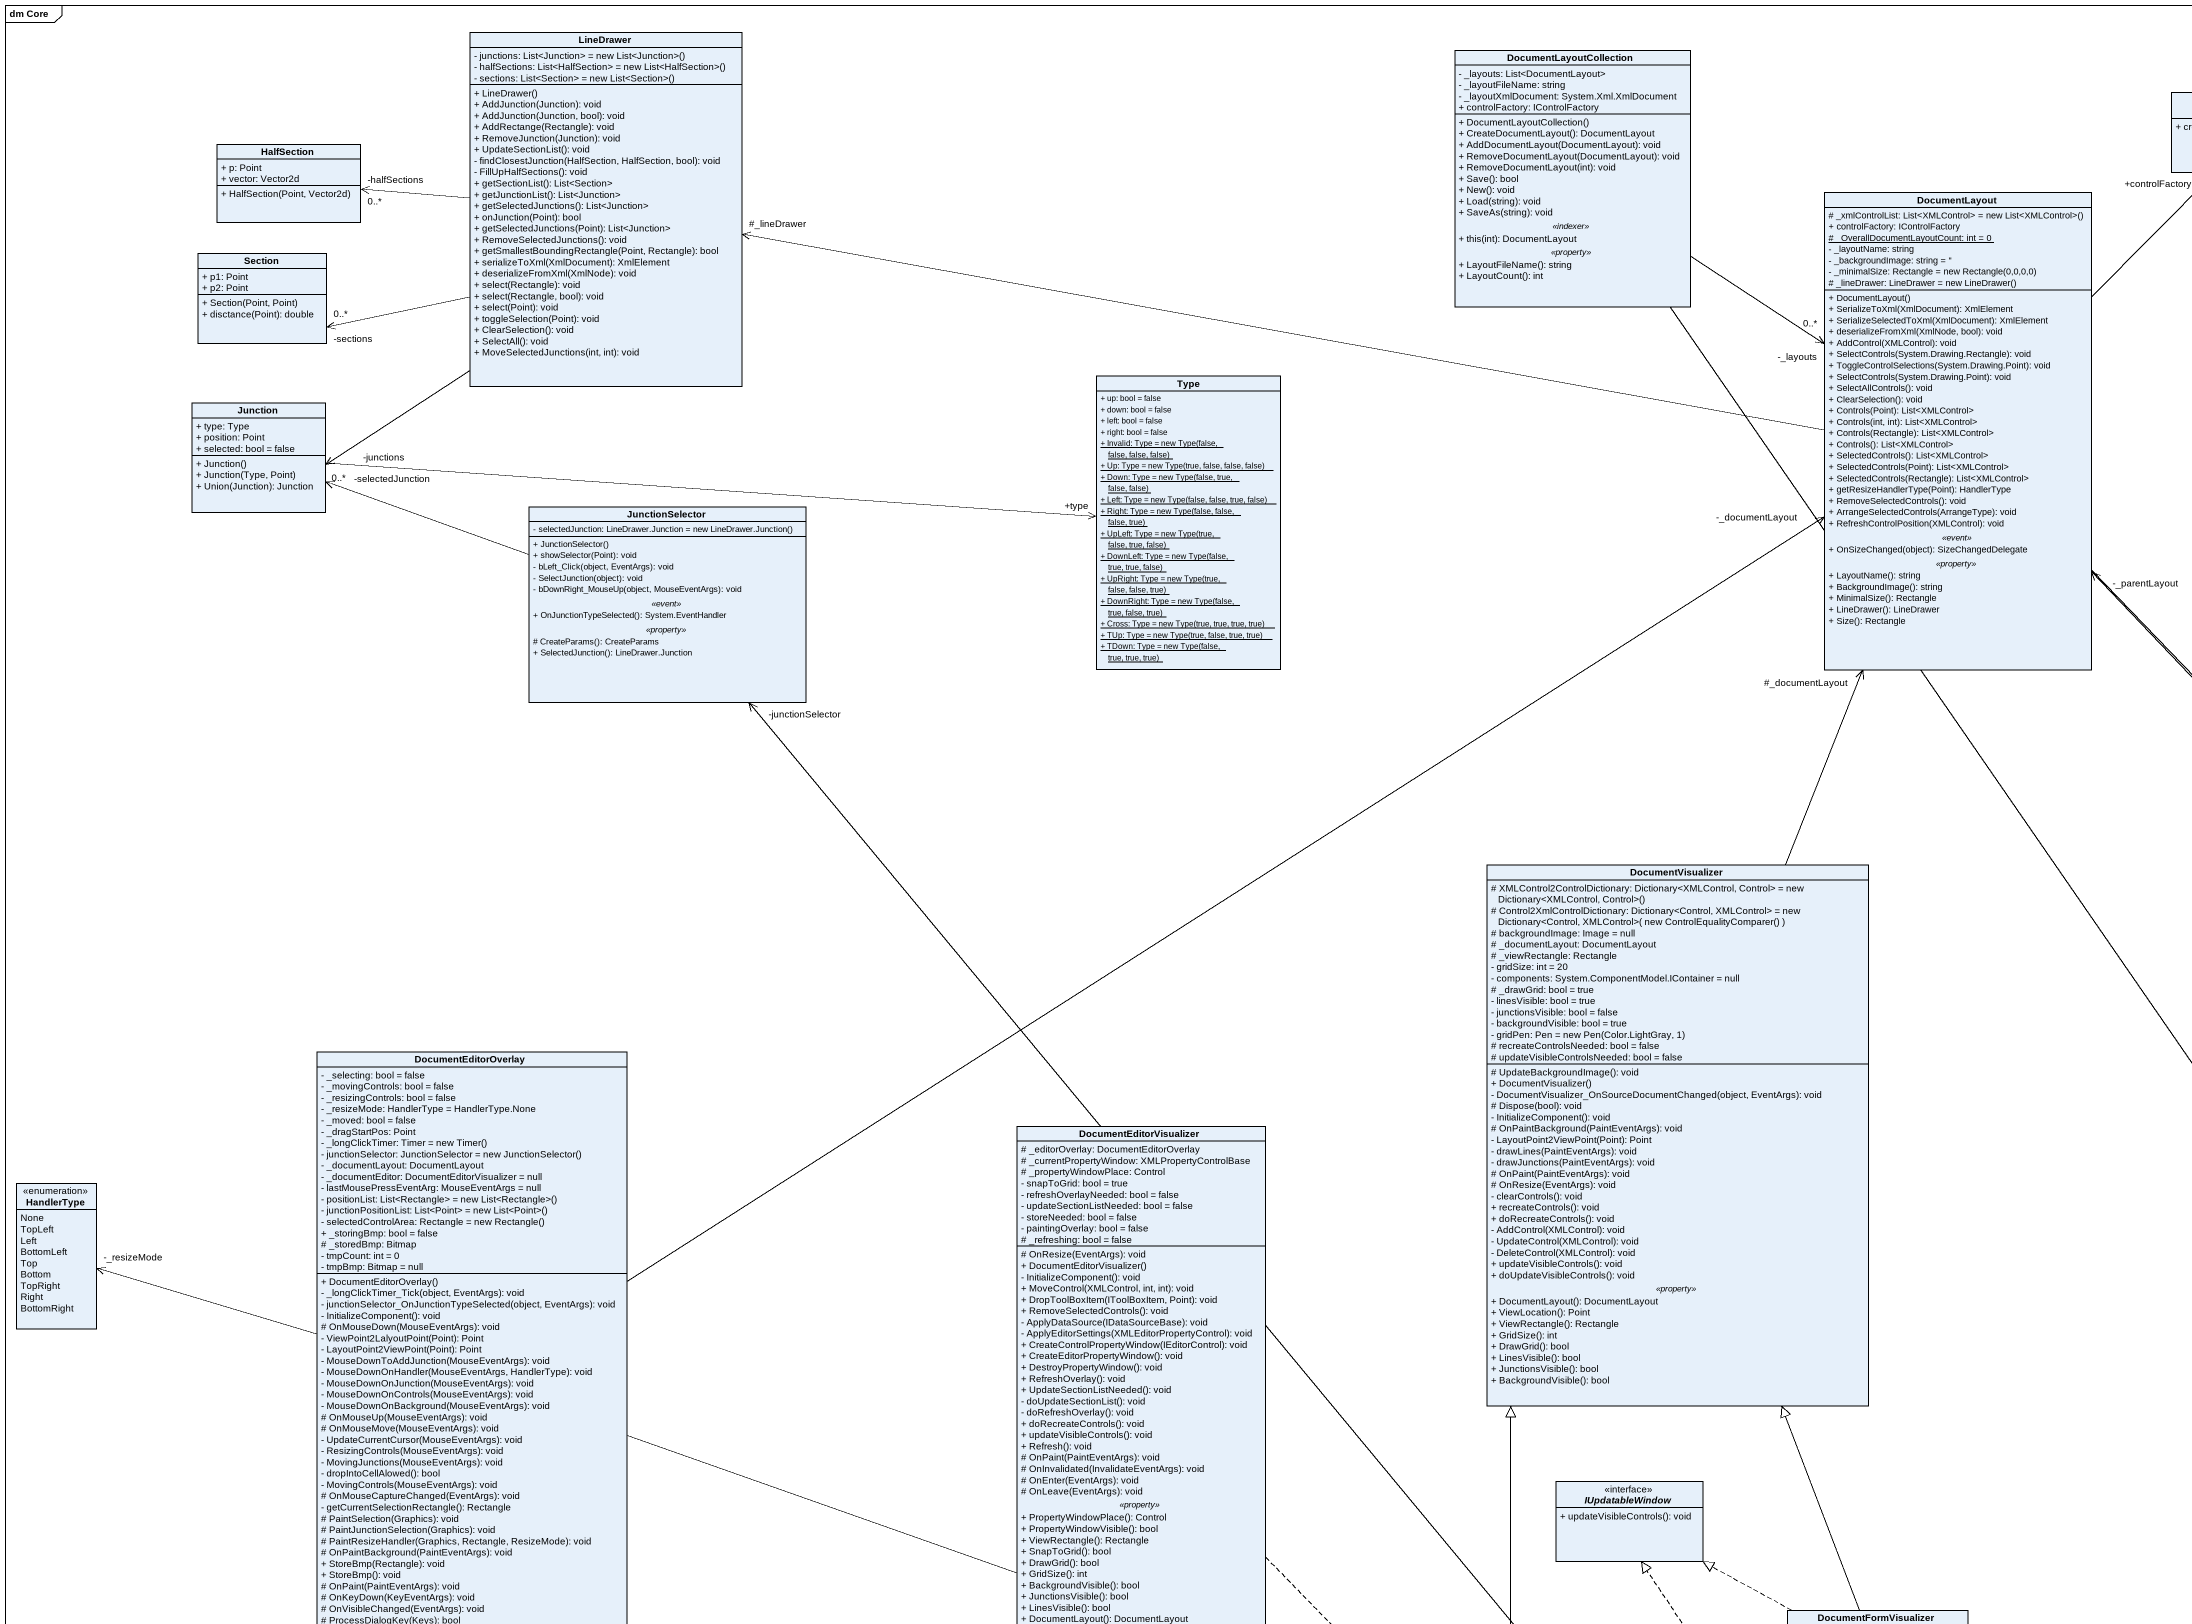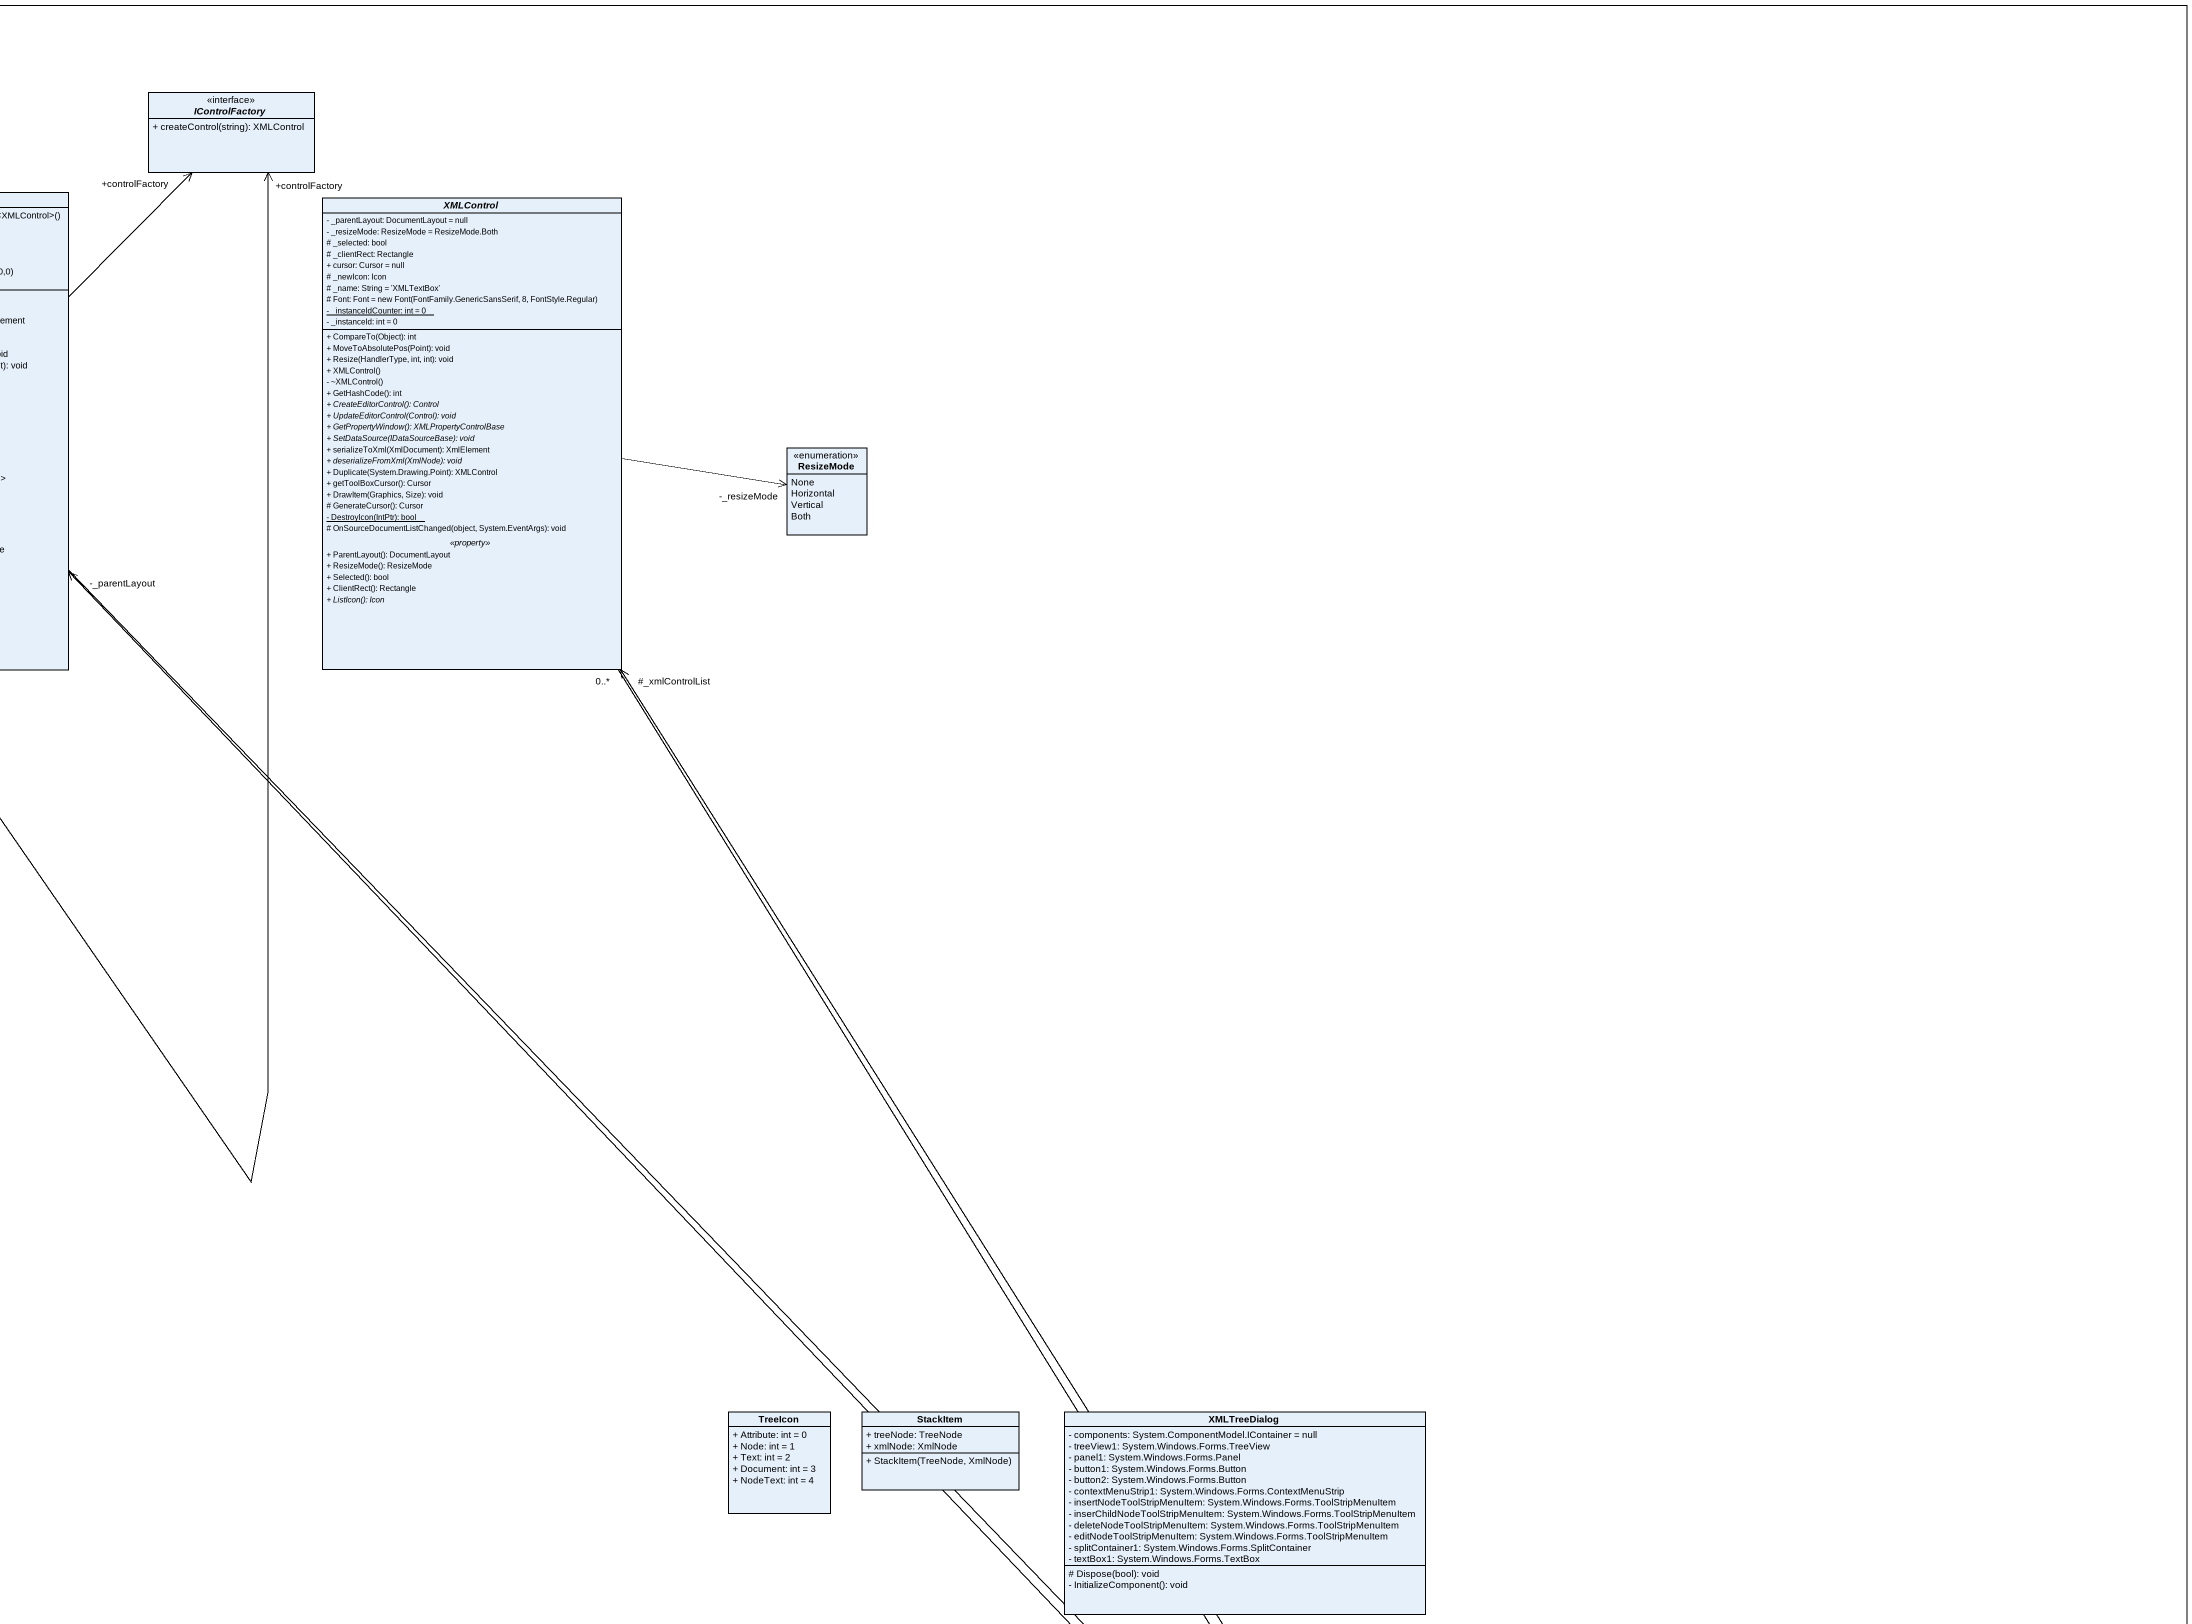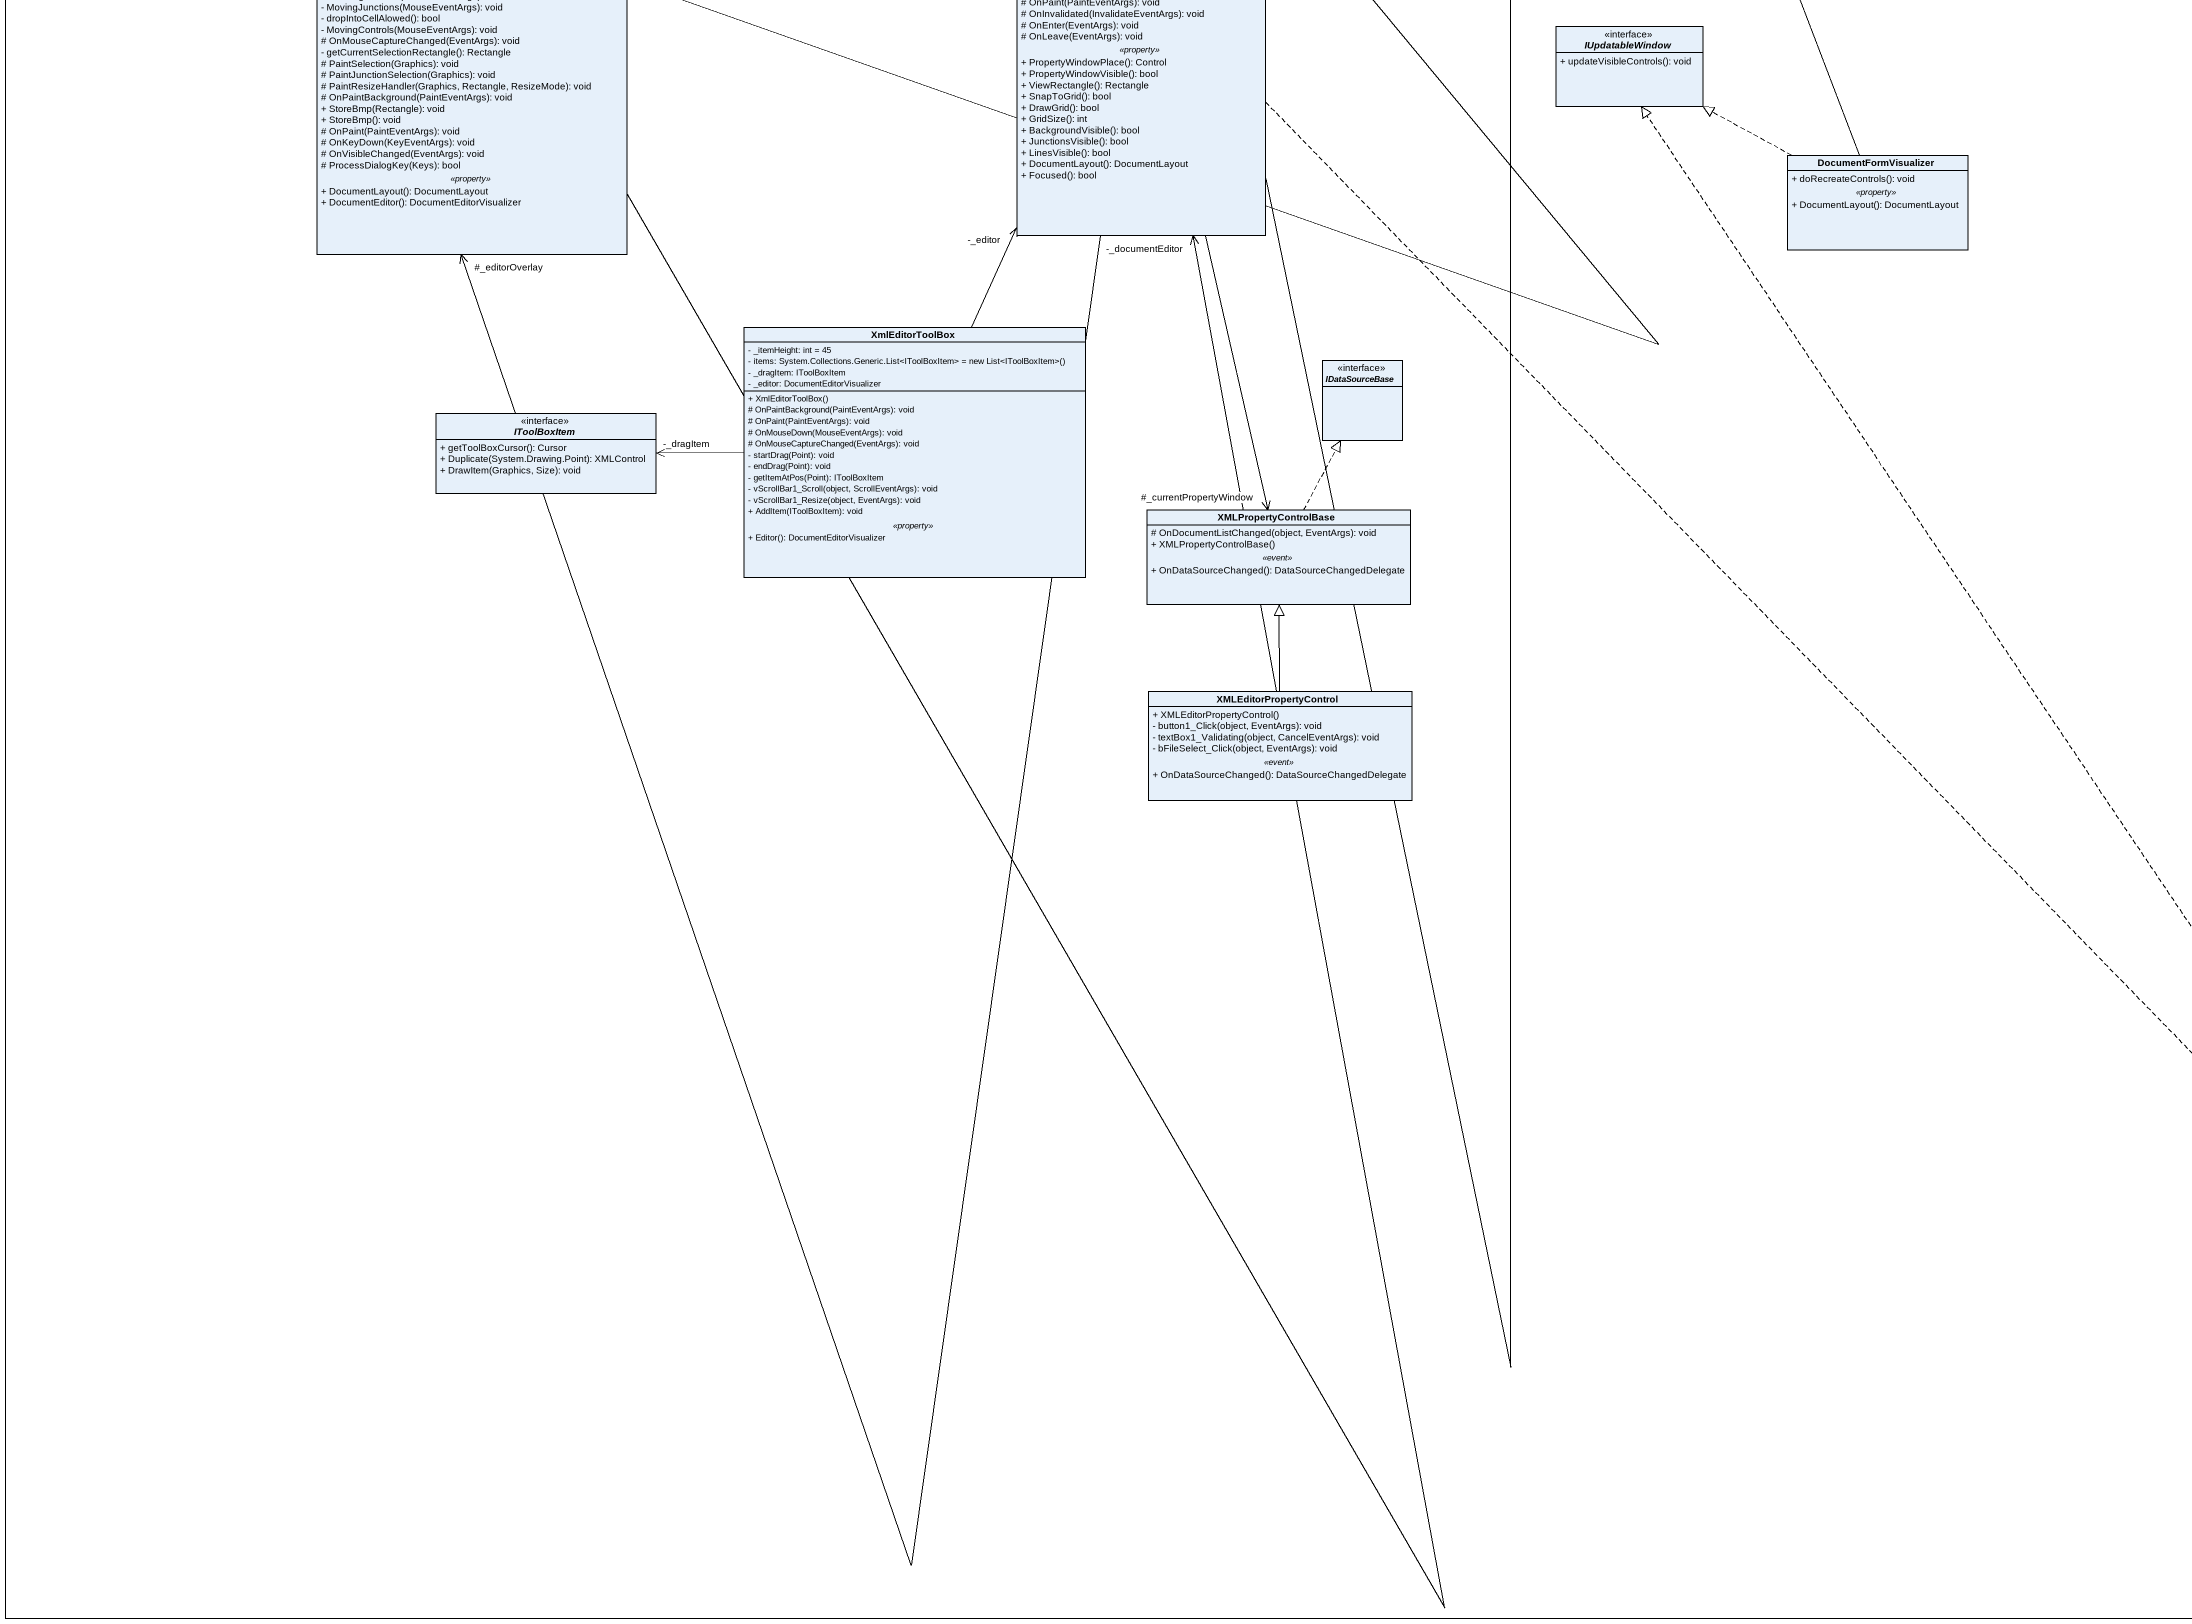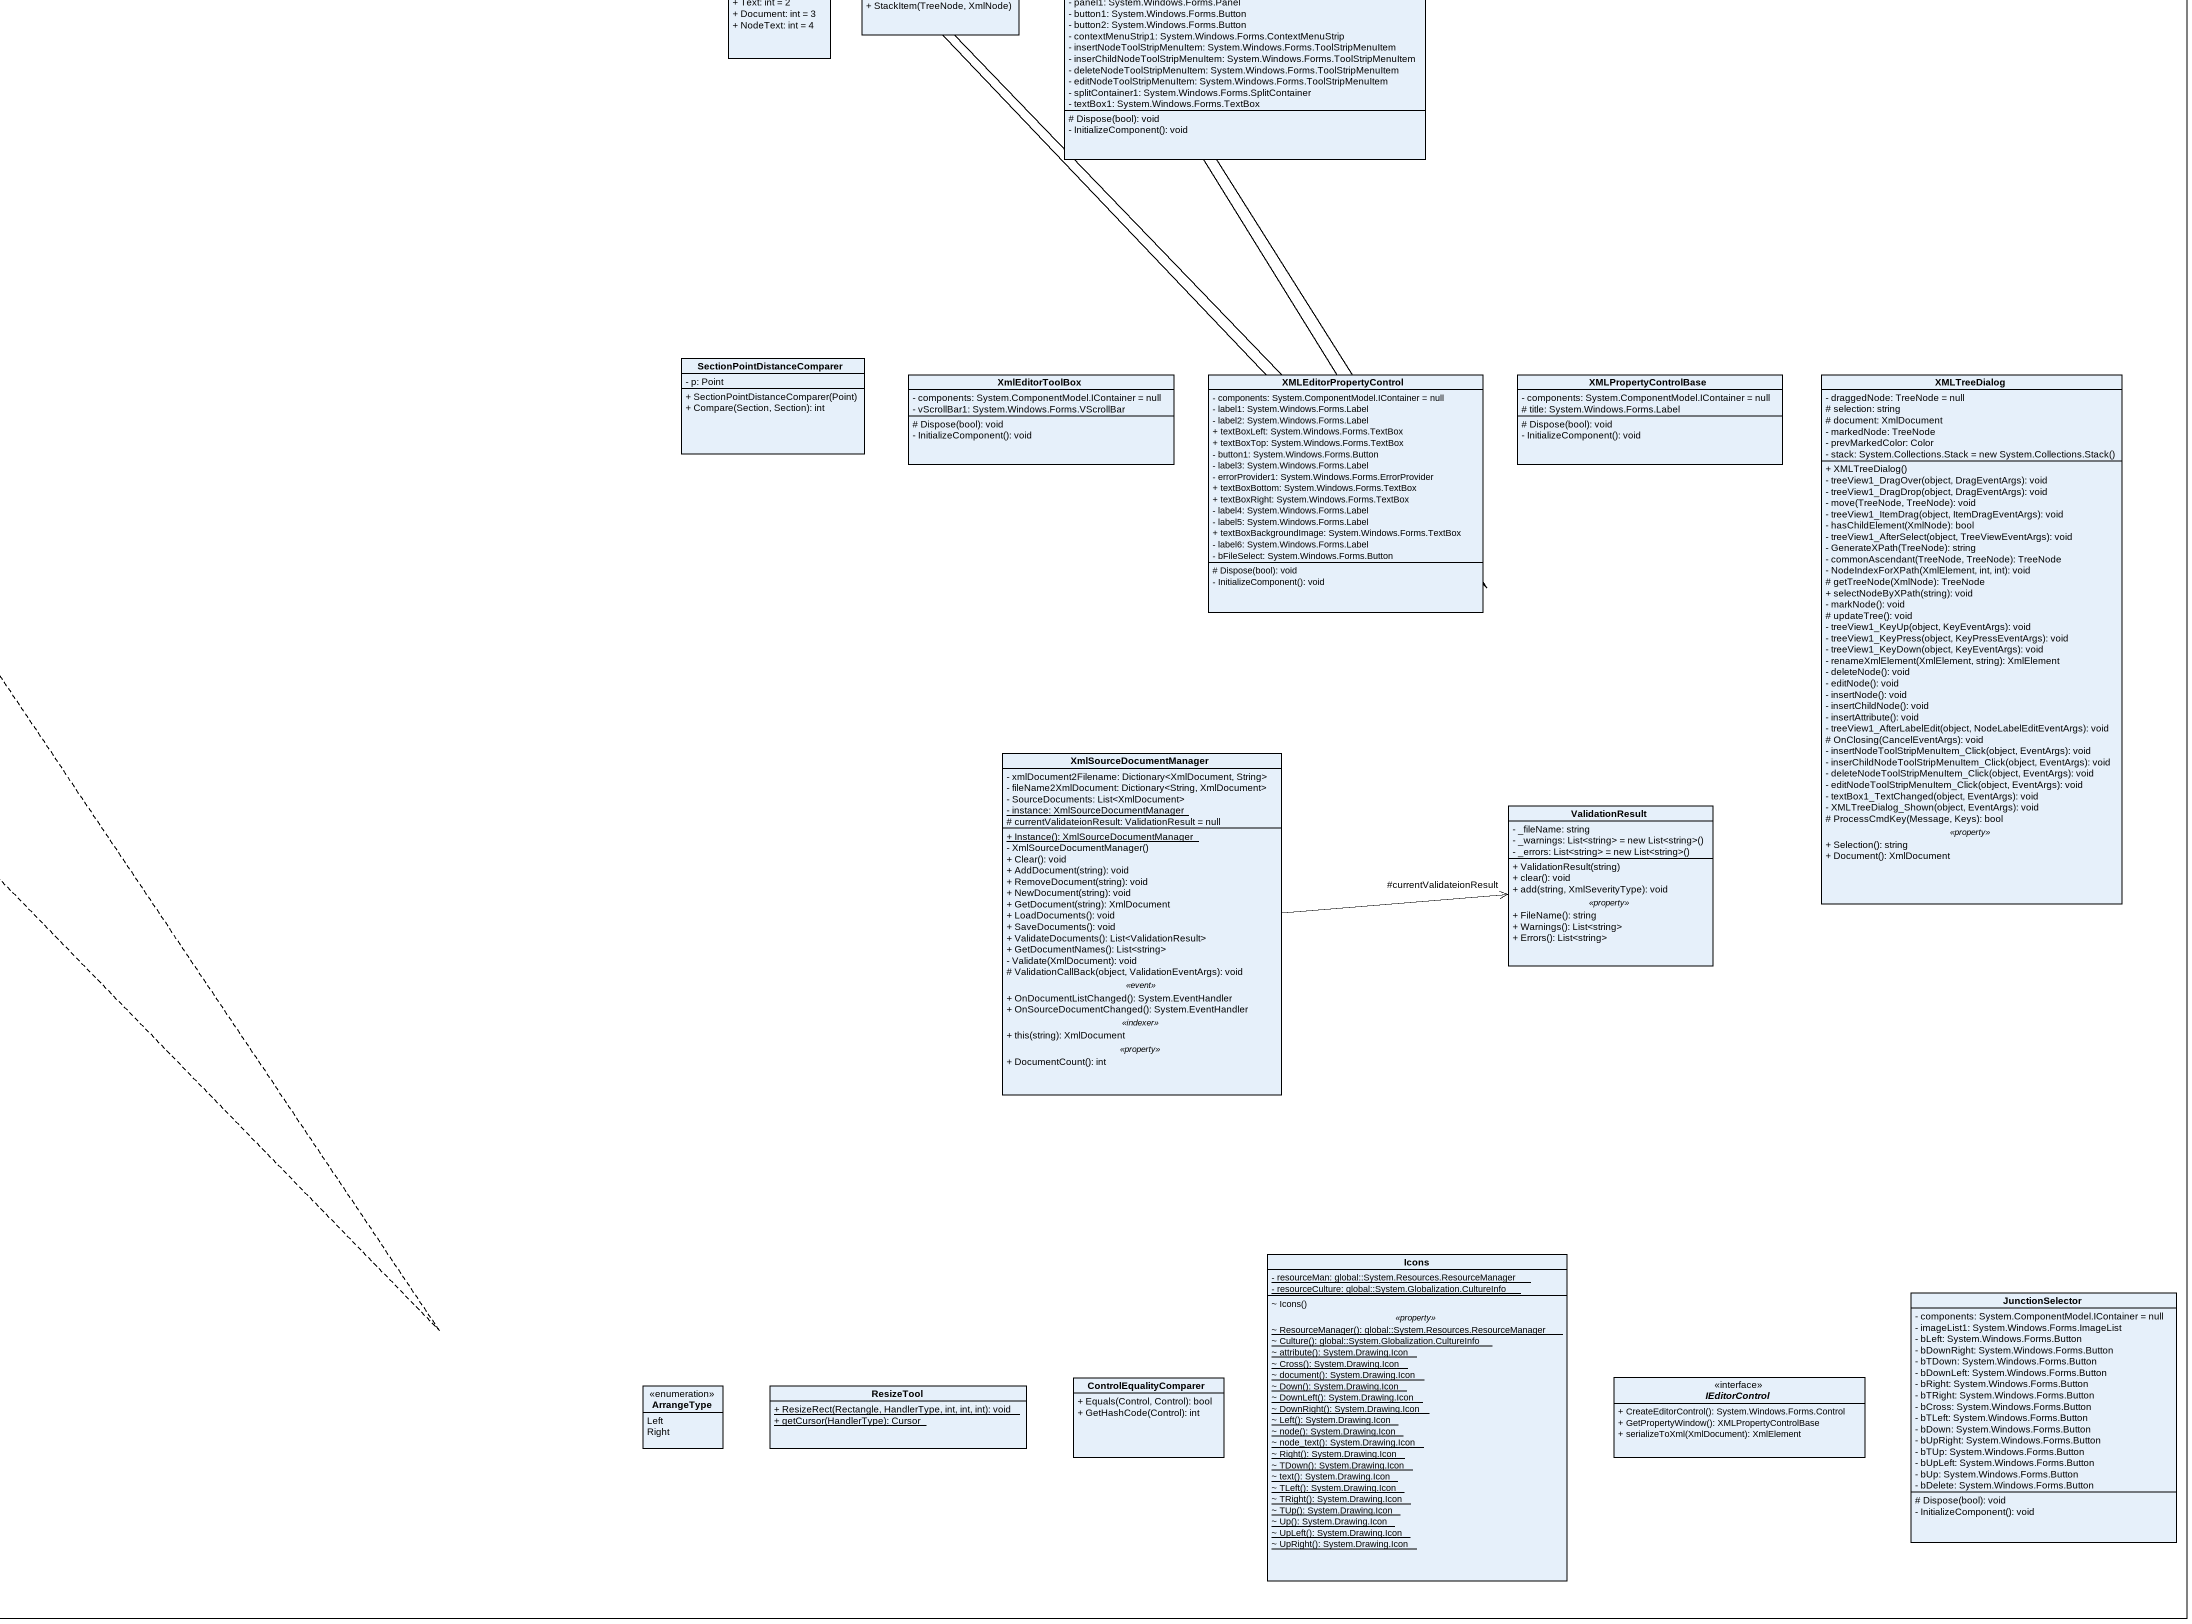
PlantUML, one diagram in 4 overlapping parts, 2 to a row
@startuml
mainframe dm Core
hide circle
hide empty members
skinparam classAttributeIconSize 0
class LineDrawer {
  {field} - junctions: List<Junction> = new List<Junction>()
  {field} - halfSections: List<HalfSection> = new List<HalfSection>()
  {field} - sections: List<Section> = new List<Section>()
  + LineDrawer()
  + AddJunction(Junction): void
  + AddJunction(Junction, bool): void
  + AddRectange(Rectangle): void
  + RemoveJunction(Junction): void
  + UpdateSectionList(): void
  - findClosestJunction(HalfSection, HalfSection, bool): void
  - FillUpHalfSections(): void
  + getSectionList(): List<Section>
  + getJunctionList(): List<Junction>
  + getSelectedJunctions(): List<Junction>
  + onJunction(Point): bool
  + getSelectedJunctions(Point): List<Junction>
  + RemoveSelectedJunctions(): void
  + getSmallestBoundingRectangle(Point, Rectangle): bool
  + serializeToXml(XmlDocument): XmlElement
  + deserializeFromXml(XmlNode): void
  + select(Rectangle): void
  + select(Rectangle, bool): void
  + select(Point): void
  + toggleSelection(Point): void
  + ClearSelection(): void
  + SelectAll(): void
  + MoveSelectedJunctions(int, int): void
}
class DocumentLayoutCollection {
  - _layouts: List<DocumentLayout>
  - _layoutFileName: string
  - _layoutXmlDocument: System.Xml.XmlDocument
  + controlFactory: IControlFactory
  --
  + DocumentLayoutCollection()
  + CreateDocumentLayout(): DocumentLayout
  + AddDocumentLayout(DocumentLayout): void
  + RemoveDocumentLayout(DocumentLayout): void
  + RemoveDocumentLayout(int): void
  + Save(): bool
  + New(): void
  + Load(string): void
  + SaveAs(string): void
  .. <<indexer>> ..
  + this(int): DocumentLayout
  .. <<property>> ..
  + LayoutFileName(): string
  + LayoutCount(): int
}
interface IControlFactory <<interface>> {
  + createControl(string): XMLControl
}
class HalfSection {
  + p: Point
  + vector: Vector2d
  + HalfSection(Point, Vector2d)
}
class DocumentLayout {
  {field} # _xmlControlList: List<XMLControl> = new List<XMLControl>()
  + controlFactory: IControlFactory
  {static} # _OverallDocumentLayoutCount: int = 0
  - _layoutName: string
  - _backgroundImage: string = ''
  {field} - _minimalSize: Rectangle = new Rectangle(0,0,0,0)
  {field} # _lineDrawer: LineDrawer = new LineDrawer()
  --
  + DocumentLayout()
  + SerializeToXml(XmlDocument): XmlElement
  + SerializeSelectedToXml(XmlDocument): XmlElement
  + deserializeFromXml(XmlNode, bool): void
  + AddControl(XMLControl): void
  + SelectControls(System.Drawing.Rectangle): void
  + ToggleControlSelections(System.Drawing.Point): void
  + SelectControls(System.Drawing.Point): void
  + SelectAllControls(): void
  + ClearSelection(): void
  + Controls(Point): List<XMLControl>
  + Controls(int, int): List<XMLControl>
  + Controls(Rectangle): List<XMLControl>
  + Controls(): List<XMLControl>
  + SelectedControls(): List<XMLControl>
  + SelectedControls(Point): List<XMLControl>
  + SelectedControls(Rectangle): List<XMLControl>
  + getResizeHandlerType(Point): HandlerType
  + RemoveSelectedControls(): void
  + ArrangeSelectedControls(ArrangeType): void
  + RefreshControlPosition(XMLControl): void
  .. <<event>> ..
  + OnSizeChanged(object): SizeChangedDelegate
  .. <<property>> ..
  + LayoutName(): string
  + BackgroundImage(): string
  + MinimalSize(): Rectangle
  + LineDrawer(): LineDrawer
  + Size(): Rectangle
}
abstract class XMLControl {
  - _parentLayout: DocumentLayout = null
  - _resizeMode: ResizeMode = ResizeMode.Both
  # _selected: bool
  # _clientRect: Rectangle
  + cursor: Cursor = null
  # _newIcon: Icon
  # _name: String = 'XMLTextBox'
  {field} # Font: Font = new Font(FontFamily.GenericSansSerif, 8, FontStyle.Regular)
  {static} - _instanceIdCounter: int = 0
  - _instanceId: int = 0
  --
  + CompareTo(Object): int
  + MoveToAbsolutePos(Point): void
  + Resize(HandlerType, int, int): void
  + XMLControl()
  - ~XMLControl()
  + GetHashCode(): int
  {abstract} + CreateEditorControl(): Control
  {abstract} + UpdateEditorControl(Control): void
  {abstract} + GetPropertyWindow(): XMLPropertyControlBase
  {abstract} + SetDataSource(IDataSourceBase): void
  + serializeToXml(XmlDocument): XmlElement
  {abstract} + deserializeFromXml(XmlNode): void
  + Duplicate(System.Drawing.Point): XMLControl
  + getToolBoxCursor(): Cursor
  + DrawItem(Graphics, Size): void
  # GenerateCursor(): Cursor
  {static} - DestroyIcon(IntPtr): bool
  # OnSourceDocumentListChanged(object, System.EventArgs): void
  .. <<property>> ..
  + ParentLayout(): DocumentLayout
  + ResizeMode(): ResizeMode
  + Selected(): bool
  + ClientRect(): Rectangle
  {abstract} + ListIcon(): Icon
}
class Section {
  + p1: Point
  + p2: Point
  + Section(Point, Point)
  + disctance(Point): double
}
class Junction {
  + type: Type
  + position: Point
  + selected: bool = false
  + Junction()
  + Junction(Type, Point)
  + Union(Junction): Junction
}
class Type {
  + up: bool = false
  + down: bool = false
  + left: bool = false
  + right: bool = false
  {static} {field} + Invalid: Type = new Type(false, false, false, false)
  {static} {field} + Up: Type = new Type(true, false, false, false)
  {static} {field} + Down: Type = new Type(false, true, false, false)
  {static} {field} + Left: Type = new Type(false, false, true, false)
  {static} {field} + Right: Type = new Type(false, false, false, true)
  {static} {field} + UpLeft: Type = new Type(true, false, true, false)
  {static} {field} + DownLeft: Type = new Type(false, true, true, false)
  {static} {field} + UpRight: Type = new Type(true, false, false, true)
  {static} {field} + DownRight: Type = new Type(false, true, false, true)
  {static} {field} + Cross: Type = new Type(true, true, true, true)
  {static} {field} + TUp: Type = new Type(true, false, true, true)
  {static} {field} + TDown: Type = new Type(false, true, true, true)
}
enum ResizeMode {
  None
  Horizontal
  Vertical
  Both
}
class JunctionSelector {
  {field} - selectedJunction: LineDrawer.Junction = new LineDrawer.Junction()
  --
  + JunctionSelector()
  + showSelector(Point): void
  - bLeft_Click(object, EventArgs): void
  - SelectJunction(object): void
  - bDownRight_MouseUp(object, MouseEventArgs): void
  .. <<event>> ..
  + OnJunctionTypeSelected(): System.EventHandler
  .. <<property>> ..
  # CreateParams(): CreateParams
  + SelectedJunction(): LineDrawer.Junction
}
class DocumentVisualizer {
  {field} # XMLControl2ControlDictionary: Dictionary<XMLControl, Control> = new Dictionary<XMLControl, Control>()
  {field} # Control2XmlControlDictionary: Dictionary<Control, XMLControl> = new Dictionary<Control, XMLControl>( new ControlEqualityComparer() )
  # backgroundImage: Image = null
  # _documentLayout: DocumentLayout
  # _viewRectangle: Rectangle
  - gridSize: int = 20
  - components: System.ComponentModel.IContainer = null
  # _drawGrid: bool = true
  - linesVisible: bool = true
  - junctionsVisible: bool = false
  - backgroundVisible: bool = true
  {field} - gridPen: Pen = new Pen(Color.LightGray, 1)
  # recreateControlsNeeded: bool = false
  # updateVisibleControlsNeeded: bool = false
  --
  # UpdateBackgroundImage(): void
  + DocumentVisualizer()
  - DocumentVisualizer_OnSourceDocumentChanged(object, EventArgs): void
  # Dispose(bool): void
  - InitializeComponent(): void
  # OnPaintBackground(PaintEventArgs): void
  - LayoutPoint2ViewPoint(Point): Point
  - drawLines(PaintEventArgs): void
  - drawJunctions(PaintEventArgs): void
  # OnPaint(PaintEventArgs): void
  # OnResize(EventArgs): void
  - clearControls(): void
  + recreateControls(): void
  + doRecreateControls(): void
  - AddControl(XMLControl): void
  - UpdateControl(XMLControl): void
  - DeleteControl(XMLControl): void
  + updateVisibleControls(): void
  + doUpdateVisibleControls(): void
  .. <<property>> ..
  + DocumentLayout(): DocumentLayout
  + ViewLocation(): Point
  + ViewRectangle(): Rectangle
  + GridSize(): int
  + DrawGrid(): bool
  + LinesVisible(): bool
  + JunctionsVisible(): bool
  + BackgroundVisible(): bool
}
class DocumentEditorOverlay {
  - _selecting: bool = false
  - _movingControls: bool = false
  - _resizingControls: bool = false
  - _resizeMode: HandlerType = HandlerType.None
  - _moved: bool = false
  - _dragStartPos: Point
  {field} - _longClickTimer: Timer = new Timer()
  {field} - junctionSelector: JunctionSelector = new JunctionSelector()
  - _documentLayout: DocumentLayout
  - _documentEditor: DocumentEditorVisualizer = null
  - lastMousePressEventArg: MouseEventArgs = null
  {field} - positionList: List<Rectangle> = new List<Rectangle>()
  {field} - junctionPositionList: List<Point> = new List<Point>()
  {field} - selectedControlArea: Rectangle = new Rectangle()
  + _storingBmp: bool = false
  # _storedBmp: Bitmap
  - tmpCount: int = 0
  - tmpBmp: Bitmap = null
  --
  + DocumentEditorOverlay()
  - _longClickTimer_Tick(object, EventArgs): void
  - junctionSelector_OnJunctionTypeSelected(object, EventArgs): void
  - InitializeComponent(): void
  # OnMouseDown(MouseEventArgs): void
  - ViewPoint2LalyoutPoint(Point): Point
  - LayoutPoint2ViewPoint(Point): Point
  - MouseDownToAddJunction(MouseEventArgs): void
  - MouseDownOnHandler(MouseEventArgs, HandlerType): void
  - MouseDownOnJunction(MouseEventArgs): void
  - MouseDownOnControls(MouseEventArgs): void
  - MouseDownOnBackground(MouseEventArgs): void
  # OnMouseUp(MouseEventArgs): void
  # OnMouseMove(MouseEventArgs): void
  - UpdateCurrentCursor(MouseEventArgs): void
  - ResizingControls(MouseEventArgs): void
  - MovingJunctions(MouseEventArgs): void
  - dropIntoCellAlowed(): bool
  - MovingControls(MouseEventArgs): void
  # OnMouseCaptureChanged(EventArgs): void
  - getCurrentSelectionRectangle(): Rectangle
  # PaintSelection(Graphics): void
  # PaintJunctionSelection(Graphics): void
  # PaintResizeHandler(Graphics, Rectangle, ResizeMode): void
  # OnPaintBackground(PaintEventArgs): void
  + StoreBmp(Rectangle): void
  + StoreBmp(): void
  # OnPaint(PaintEventArgs): void
  # OnKeyDown(KeyEventArgs): void
  # OnVisibleChanged(EventArgs): void
  # ProcessDialogKey(Keys): bool
  .. <<property>> ..
  + DocumentLayout(): DocumentLayout
  + DocumentEditor(): DocumentEditorVisualizer
}
class DocumentEditorVisualizer {
  # _editorOverlay: DocumentEditorOverlay
  # _currentPropertyWindow: XMLPropertyControlBase
  # _propertyWindowPlace: Control
  - snapToGrid: bool = true
  - refreshOverlayNeeded: bool = false
  - updateSectionListNeeded: bool = false
  - storeNeeded: bool = false
  - paintingOverlay: bool = false
  # _refreshing: bool = false
  --
  # OnResize(EventArgs): void
  + DocumentEditorVisualizer()
  - InitializeComponent(): void
  + MoveControl(XMLControl, int, int): void
  + DropToolBoxItem(IToolBoxItem, Point): void
  + RemoveSelectedControls(): void
  - ApplyDataSource(IDataSourceBase): void
  - ApplyEditorSettings(XMLEditorPropertyControl): void
  + CreateControlPropertyWindow(IEditorControl): void
  + CreateEditorPropertyWindow(): void
  + DestroyPropertyWindow(): void
  + RefreshOverlay(): void
  + UpdateSectionListNeeded(): void
  - doUpdateSectionList(): void
  - doRefreshOverlay(): void
  + doRecreateControls(): void
  + updateVisibleControls(): void
  + Refresh(): void
  # OnPaint(PaintEventArgs): void
  # OnInvalidated(InvalidateEventArgs): void
  # OnEnter(EventArgs): void
  # OnLeave(EventArgs): void
  .. <<property>> ..
  + PropertyWindowPlace(): Control
  + PropertyWindowVisible(): bool
  + ViewRectangle(): Rectangle
  + SnapToGrid(): bool
  + DrawGrid(): bool
  + GridSize(): int
  + BackgroundVisible(): bool
  + JunctionsVisible(): bool
  + LinesVisible(): bool
  + DocumentLayout(): DocumentLayout
  + Focused(): bool
}
enum HandlerType {
  None
  TopLeft
  Left
  BottomLeft
  Top
  Bottom
  TopRight
  Right
  BottomRight
}
class TreeIcon {
  + Attribute: int = 0
  + Node: int = 1
  + Text: int = 2
  + Document: int = 3
  + NodeText: int = 4
}
class StackItem {
  + treeNode: TreeNode
  + xmlNode: XmlNode
  + StackItem(TreeNode, XmlNode)
}
class XMLTreeDialog {
  - components: System.ComponentModel.IContainer = null
  - treeView1: System.Windows.Forms.TreeView
  - panel1: System.Windows.Forms.Panel
  - button1: System.Windows.Forms.Button
  - button2: System.Windows.Forms.Button
  - contextMenuStrip1: System.Windows.Forms.ContextMenuStrip
  - insertNodeToolStripMenuItem: System.Windows.Forms.ToolStripMenuItem
  - inserChildNodeToolStripMenuItem: System.Windows.Forms.ToolStripMenuItem
  - deleteNodeToolStripMenuItem: System.Windows.Forms.ToolStripMenuItem
  - editNodeToolStripMenuItem: System.Windows.Forms.ToolStripMenuItem
  - splitContainer1: System.Windows.Forms.SplitContainer
  - textBox1: System.Windows.Forms.TextBox
  # Dispose(bool): void
  - InitializeComponent(): void
}
interface IUpdatableWindow <<interface>> {
  + updateVisibleControls(): void
}
class DocumentFormVisualizer {
  + doRecreateControls(): void
  .. <<property>> ..
  + DocumentLayout(): DocumentLayout
}
class XmlEditorToolBox {
  - _itemHeight: int = 45
  {field} - items: System.Collections.Generic.List<IToolBoxItem> = new List<IToolBoxItem>()
  - _dragItem: IToolBoxItem
  - _editor: DocumentEditorVisualizer
  --
  + XmlEditorToolBox()
  # OnPaintBackground(PaintEventArgs): void
  # OnPaint(PaintEventArgs): void
  # OnMouseDown(MouseEventArgs): void
  # OnMouseCaptureChanged(EventArgs): void
  - startDrag(Point): void
  - endDrag(Point): void
  - getItemAtPos(Point): IToolBoxItem
  - vScrollBar1_Scroll(object, ScrollEventArgs): void
  - vScrollBar1_Resize(object, EventArgs): void
  + AddItem(IToolBoxItem): void
  .. <<property>> ..
  + Editor(): DocumentEditorVisualizer
}
interface IDataSourceBase <<interface>>
class SectionPointDistanceComparer {
  - p: Point
  + SectionPointDistanceComparer(Point)
  + Compare(Section, Section): int
}
class "XmlEditorToolBox" as XmlEditorToolBox_2 {
  - components: System.ComponentModel.IContainer = null
  - vScrollBar1: System.Windows.Forms.VScrollBar
  # Dispose(bool): void
  - InitializeComponent(): void
}
class XMLEditorPropertyControl {
  - components: System.ComponentModel.IContainer = null
  - label1: System.Windows.Forms.Label
  - label2: System.Windows.Forms.Label
  + textBoxLeft: System.Windows.Forms.TextBox
  + textBoxTop: System.Windows.Forms.TextBox
  - button1: System.Windows.Forms.Button
  - label3: System.Windows.Forms.Label
  - errorProvider1: System.Windows.Forms.ErrorProvider
  + textBoxBottom: System.Windows.Forms.TextBox
  + textBoxRight: System.Windows.Forms.TextBox
  - label4: System.Windows.Forms.Label
  - label5: System.Windows.Forms.Label
  + textBoxBackgroundImage: System.Windows.Forms.TextBox
  - label6: System.Windows.Forms.Label
  - bFileSelect: System.Windows.Forms.Button
  # Dispose(bool): void
  - InitializeComponent(): void
}
class XMLPropertyControlBase {
  - components: System.ComponentModel.IContainer = null
  # title: System.Windows.Forms.Label
  # Dispose(bool): void
  - InitializeComponent(): void
}
class "XMLTreeDialog" as XMLTreeDialog_2 {
  - draggedNode: TreeNode = null
  # selection: string
  # document: XmlDocument
  - markedNode: TreeNode
  - prevMarkedColor: Color
  {field} - stack: System.Collections.Stack = new System.Collections.Stack()
  --
  + XMLTreeDialog()
  - treeView1_DragOver(object, DragEventArgs): void
  - treeView1_DragDrop(object, DragEventArgs): void
  - move(TreeNode, TreeNode): void
  - treeView1_ItemDrag(object, ItemDragEventArgs): void
  - hasChildElement(XmlNode): bool
  - treeView1_AfterSelect(object, TreeViewEventArgs): void
  - GenerateXPath(TreeNode): string
  - commonAscendant(TreeNode, TreeNode): TreeNode
  - NodeIndexForXPath(XmlElement, int, int): void
  # getTreeNode(XmlNode): TreeNode
  + selectNodeByXPath(string): void
  - markNode(): void
  # updateTree(): void
  - treeView1_KeyUp(object, KeyEventArgs): void
  - treeView1_KeyPress(object, KeyPressEventArgs): void
  - treeView1_KeyDown(object, KeyEventArgs): void
  - renameXmlElement(XmlElement, string): XmlElement
  - deleteNode(): void
  - editNode(): void
  - insertNode(): void
  - insertChildNode(): void
  - insertAttribute(): void
  - treeView1_AfterLabelEdit(object, NodeLabelEditEventArgs): void
  # OnClosing(CancelEventArgs): void
  - insertNodeToolStripMenuItem_Click(object, EventArgs): void
  - inserChildNodeToolStripMenuItem_Click(object, EventArgs): void
  - deleteNodeToolStripMenuItem_Click(object, EventArgs): void
  - editNodeToolStripMenuItem_Click(object, EventArgs): void
  - textBox1_TextChanged(object, EventArgs): void
  - XMLTreeDialog_Shown(object, EventArgs): void
  # ProcessCmdKey(Message, Keys): bool
  .. <<property>> ..
  + Selection(): string
  + Document(): XmlDocument
}
interface IToolBoxItem <<interface>> {
  + getToolBoxCursor(): Cursor
  + Duplicate(System.Drawing.Point): XMLControl
  + DrawItem(Graphics, Size): void
}
class "XMLPropertyControlBase" as XMLPropertyControlBase_2 {
  # OnDocumentListChanged(object, EventArgs): void
  + XMLPropertyControlBase()
  .. <<event>> ..
  + OnDataSourceChanged(): DataSourceChangedDelegate
}
class "XMLEditorPropertyControl" as XMLEditorPropertyControl_2 {
  + XMLEditorPropertyControl()
  - button1_Click(object, EventArgs): void
  - textBox1_Validating(object, CancelEventArgs): void
  - bFileSelect_Click(object, EventArgs): void
  .. <<event>> ..
  + OnDataSourceChanged(): DataSourceChangedDelegate
}
class XmlSourceDocumentManager {
  - xmlDocument2Filename: Dictionary<XmlDocument, String>
  - fileName2XmlDocument: Dictionary<String, XmlDocument>
  - SourceDocuments: List<XmlDocument>
  {static} - instance: XmlSourceDocumentManager
  # currentValidateionResult: ValidationResult = null
  --
  {static} + Instance(): XmlSourceDocumentManager
  - XmlSourceDocumentManager()
  + Clear(): void
  + AddDocument(string): void
  + RemoveDocument(string): void
  + NewDocument(string): void
  + GetDocument(string): XmlDocument
  + LoadDocuments(): void
  + SaveDocuments(): void
  + ValidateDocuments(): List<ValidationResult>
  + GetDocumentNames(): List<string>
  - Validate(XmlDocument): void
  # ValidationCallBack(object, ValidationEventArgs): void
  .. <<event>> ..
  + OnDocumentListChanged(): System.EventHandler
  + OnSourceDocumentChanged(): System.EventHandler
  .. <<indexer>> ..
  + this(string): XmlDocument
  .. <<property>> ..
  + DocumentCount(): int
}
class ValidationResult {
  - _fileName: string
  {field} - _warnings: List<string> = new List<string>()
  {field} - _errors: List<string> = new List<string>()
  --
  + ValidationResult(string)
  + clear(): void
  + add(string, XmlSeverityType): void
  .. <<property>> ..
  + FileName(): string
  + Warnings(): List<string>
  + Errors(): List<string>
}
class Icons {
  {static} - resourceMan: global::System.Resources.ResourceManager
  {static} - resourceCulture: global::System.Globalization.CultureInfo
  --
  ~ Icons()
  .. <<property>> ..
  {static} ~ ResourceManager(): global::System.Resources.ResourceManager
  {static} ~ Culture(): global::System.Globalization.CultureInfo
  {static} ~ attribute(): System.Drawing.Icon
  {static} ~ Cross(): System.Drawing.Icon
  {static} ~ document(): System.Drawing.Icon
  {static} ~ Down(): System.Drawing.Icon
  {static} ~ DownLeft(): System.Drawing.Icon
  {static} ~ DownRight(): System.Drawing.Icon
  {static} ~ Left(): System.Drawing.Icon
  {static} ~ node(): System.Drawing.Icon
  {static} ~ node_text(): System.Drawing.Icon
  {static} ~ Right(): System.Drawing.Icon
  {static} ~ TDown(): System.Drawing.Icon
  {static} ~ text(): System.Drawing.Icon
  {static} ~ TLeft(): System.Drawing.Icon
  {static} ~ TRight(): System.Drawing.Icon
  {static} ~ TUp(): System.Drawing.Icon
  {static} ~ Up(): System.Drawing.Icon
  {static} ~ UpLeft(): System.Drawing.Icon
  {static} ~ UpRight(): System.Drawing.Icon
}
class "JunctionSelector" as JunctionSelector_2 {
  - components: System.ComponentModel.IContainer = null
  - imageList1: System.Windows.Forms.ImageList
  - bLeft: System.Windows.Forms.Button
  - bDownRight: System.Windows.Forms.Button
  - bTDown: System.Windows.Forms.Button
  - bDownLeft: System.Windows.Forms.Button
  - bRight: System.Windows.Forms.Button
  - bTRight: System.Windows.Forms.Button
  - bCross: System.Windows.Forms.Button
  - bTLeft: System.Windows.Forms.Button
  - bDown: System.Windows.Forms.Button
  - bUpRight: System.Windows.Forms.Button
  - bTUp: System.Windows.Forms.Button
  - bUpLeft: System.Windows.Forms.Button
  - bUp: System.Windows.Forms.Button
  - bDelete: System.Windows.Forms.Button
  # Dispose(bool): void
  - InitializeComponent(): void
}
enum ArrangeType {
  Left
  Right
}
class ResizeTool {
  {static} + ResizeRect(Rectangle, HandlerType, int, int, int): void
  {static} + getCursor(HandlerType): Cursor
}
class ControlEqualityComparer {
  + Equals(Control, Control): bool
  + GetHashCode(Control): int
}
interface IEditorControl <<interface>> {
  + CreateEditorControl(): System.Windows.Forms.Control
  + GetPropertyWindow(): XMLPropertyControlBase
  + serializeToXml(XmlDocument): XmlElement
}
LineDrawer -left-> "-halfSections\n0..*" HalfSection
LineDrawer -left-> "-sections\n0..*" Section
LineDrawer --> "-junctions\n0..*" Junction
DocumentLayoutCollection -right-> "+controlFactory" IControlFactory
DocumentLayoutCollection --> "-_layouts\n0..*" DocumentLayout
DocumentLayout -left-> "#_lineDrawer" LineDrawer
DocumentLayout -up-> "+controlFactory" IControlFactory
DocumentLayout -right-> "#_xmlControlList\n0..*" XMLControl
XMLControl -left-> "-_parentLayout" DocumentLayout
XMLControl -right-> "-_resizeMode" ResizeMode
Junction -right-> "+type" Type
JunctionSelector -left-> "-selectedJunction" Junction
DocumentVisualizer -up-> "#_documentLayout" DocumentLayout
DocumentEditorOverlay -up-> "-_documentLayout" DocumentLayout
DocumentEditorOverlay -up-> "-junctionSelector" JunctionSelector
DocumentEditorOverlay -right-> "-_documentEditor" DocumentEditorVisualizer
DocumentEditorOverlay -left-> "-_resizeMode" HandlerType
DocumentEditorVisualizer -right-|> DocumentVisualizer
DocumentEditorVisualizer -left-> "#_editorOverlay" DocumentEditorOverlay
DocumentEditorVisualizer .right.|> IUpdatableWindow
DocumentEditorVisualizer --> "#_currentPropertyWindow" XMLPropertyControlBase_2
DocumentFormVisualizer -up-|> DocumentVisualizer
DocumentFormVisualizer .left.|> IUpdatableWindow
XmlEditorToolBox -up-> "-_editor" DocumentEditorVisualizer
XmlEditorToolBox -left-> "-_dragItem" IToolBoxItem
XMLPropertyControlBase_2 .up.|> IDataSourceBase
XMLEditorPropertyControl_2 -up-|> XMLPropertyControlBase_2
XmlSourceDocumentManager -right-> "#currentValidateionResult" ValidationResult
@enduml
